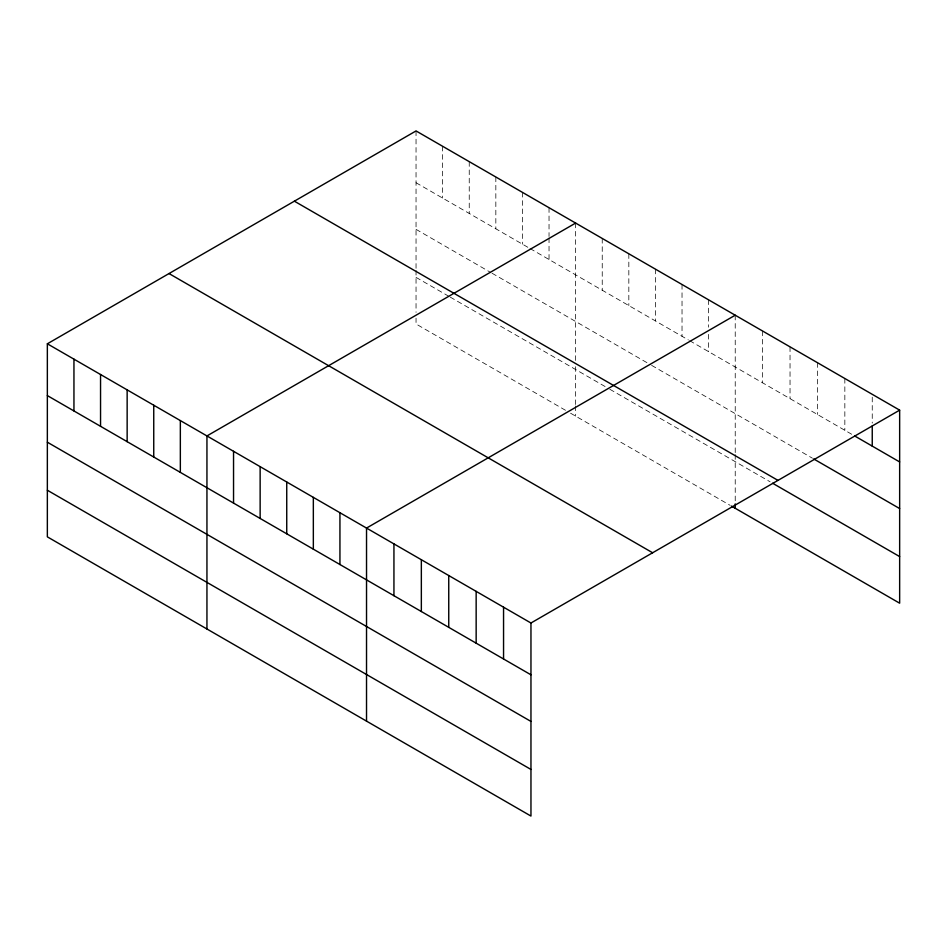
<?xml version="1.0" encoding="UTF-8"?>
<svg xmlns="http://www.w3.org/2000/svg" width="947" height="947" viewBox="0 0 947 947"><rect width="100%" height="100%" fill="white"/><g stroke="black" fill="none" stroke-linecap="round" stroke-linejoin="round"><path stroke-width="0.71" stroke-dasharray="4.74 3.55" d="M416.041 130.935L416.041 268.901M416.041 182.735L528.769 247.818M530.036 248.54L688.362 339.949M689.629 340.683L852.312 434.614M416.041 229.352L490.771 272.499M492.038 273.221L650.364 364.631M651.631 365.364L812.455 458.218M416.041 277.376L448.973 296.387M450.239 297.121L608.566 388.53M609.832 389.264L770.1 481.798M565.501 410.288L416.041 323.992L416.041 318.168M570.567 413.212L730.161 505.343M872.246 397.195L872.246 423.096M844.842 378.492L844.842 430.293M817.439 362.677L817.439 414.478M790.035 346.851L790.035 398.651M762.631 331.036L762.631 382.837M735.227 315.209L735.227 453.175M735.227 454.596L735.227 502.443M708.628 299.856L708.628 327.188M708.628 334.386L708.628 351.657M682.029 284.502L682.029 336.292M655.431 269.137L655.431 320.938M628.832 253.784L628.832 305.585M602.233 238.431L602.233 290.232M575.634 223.066L575.634 361.044M575.634 366.69L575.634 404.476M575.634 405.943L575.634 416.135M549.035 207.713L549.035 236.49M549.035 237.934L549.035 259.514M522.436 192.359L522.436 244.16M495.837 177.006L495.837 228.807M469.238 161.641L469.238 213.442M442.64 146.288L442.64 198.089M416.041 270.321L416.041 312.344"/><path stroke-width="1.42" d="M47.35 343.797L530.959 623.008L530.959 816.065L47.35 536.854L47.35 343.797L416.041 130.935L899.65 410.146L899.65 603.203L731.427 506.077M575.634 223.066L206.943 435.94L206.943 628.997M735.227 315.209L366.536 528.071L366.525 721.141M530.959 623.008L899.65 410.146M854.81 436.046L899.65 461.935M813.698 458.94L899.65 508.563M294.375 201.178L777.984 480.389M772.598 483.23L899.65 556.587M169.016 273.553L652.625 552.764M47.35 395.597L530.959 674.809M47.35 442.213L530.959 721.425M47.35 490.238L530.959 769.449M872.246 425.972L872.246 446.12M735.227 503.899L735.227 508.279M503.555 607.181L503.555 658.982M476.152 591.354L476.152 643.155M448.748 575.539L448.748 627.34M421.344 559.713L421.344 611.513M393.94 543.898L393.94 595.699M339.937 512.718L339.937 564.519M313.339 497.364L313.339 549.165M286.74 481.999L286.74 533.8M260.141 466.646L260.141 518.447M233.542 451.293L233.542 503.094M180.344 420.575L180.344 472.375M153.745 405.221L153.745 457.022M127.147 389.868L127.147 441.669M100.548 374.503L100.548 426.304M73.949 359.15L73.949 410.951"/></g></svg>
